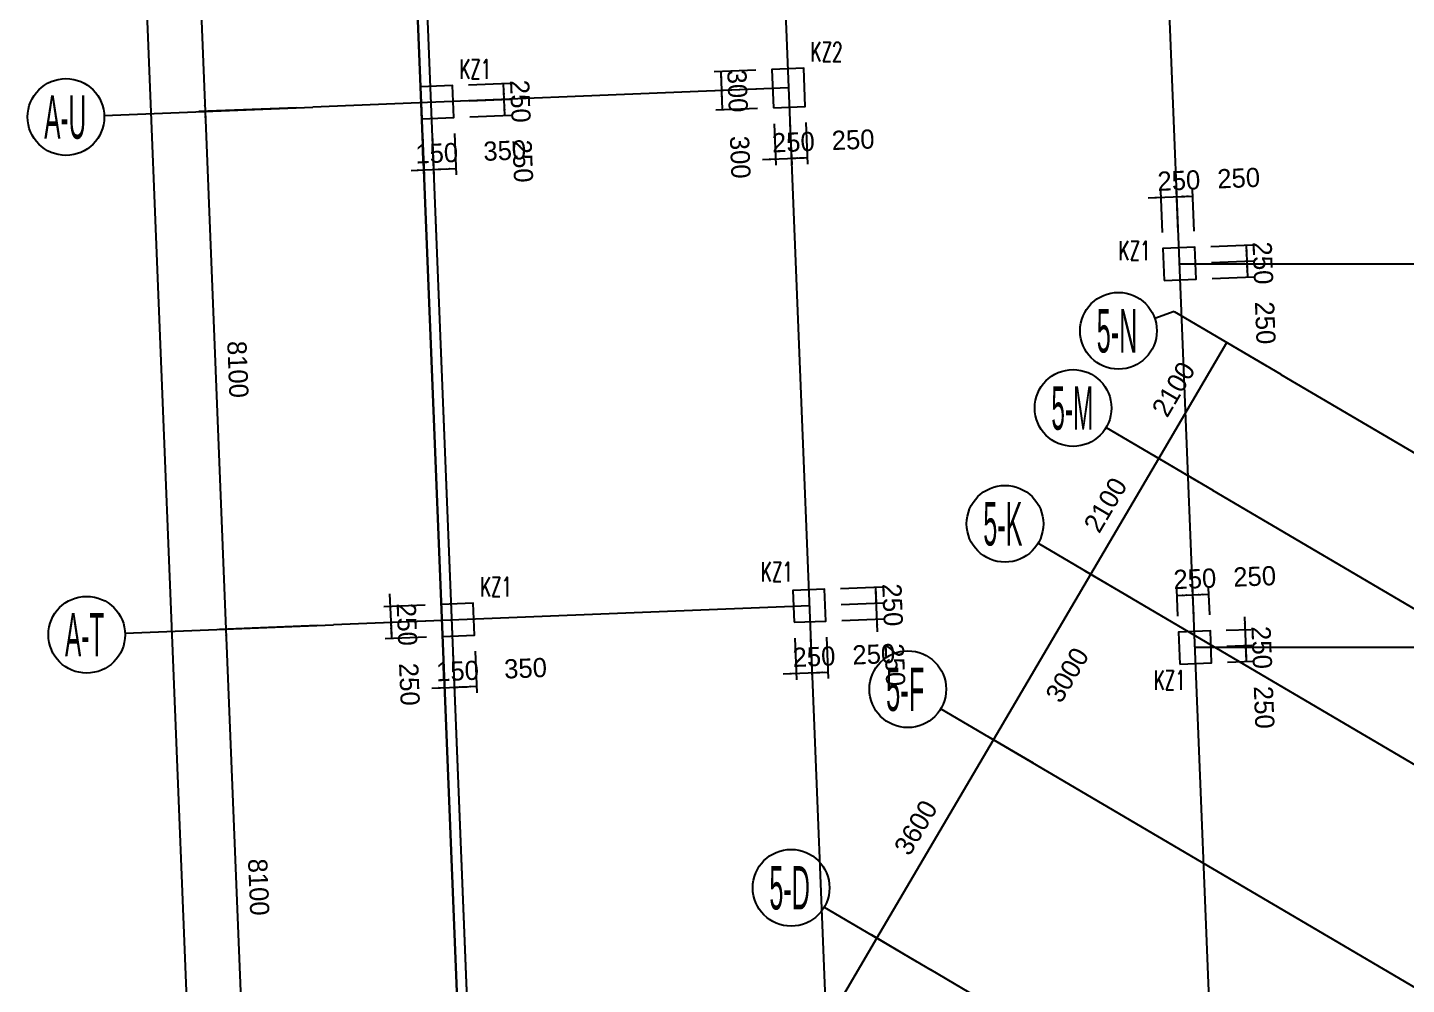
# Model space of a CAD drawing. Extents: x 19107 to 699106, y -67310 to 245688.
# Drawn here: x 471364 to 492926, y 185323 to 200280 of the extents above; entities that cross this region are included whole.
import ezdxf

# ---------------------------------------------------------------- set-up
doc = ezdxf.new("R2010")
doc.units = 0
doc.header["$LTSCALE"] = 100
doc.header["$MEASUREMENT"] = 0
for name, color, linetype in [('DIM', 3, 'Continuous'), ('DOTE', 253, 'Continuous'), ('L-AXIS', 3, 'Continuous'), ('Q-dote', 253, 'Continuous')]:
    doc.layers.add(name, color=color, linetype=linetype)
doc.layers.add('Select Column Frame Position', color=7, linetype='Continuous', lineweight=0)
doc.styles.get("Standard").update_dxf_attribs({"font": 'standard'})
doc.styles.add('汉字', font='汉字')
doc.dimstyles.get("Standard").update_dxf_attribs({"dimtxt": 300, "dimasz": 100, "dimexe": 100, "dimexo": 250, "dimgap": 100, "dimtad": 0, "dimtoh": 1, "dimdec": 0, "dimdsep": 46, "dimcen": 0.09, "dimclrt": 7, "dimadec": 0, "dimazin": 0, "dimtfac": 1, "dimtdec": 4, "dimtofl": 0, "dimtmove": 0, "dimatfit": 3, "dimfxl": 1, "dimtolj": 1, "dimtzin": 0, "dimarcsym": 0})

# ---------------------------------------------------------------- blocks, each defined once
blk = doc.blocks.new('*D2053')
at = {"layer": 'L-AXIS', "color": 0, "linetype": 'ByBlock', "lineweight": -2}
for p, q in [((474241, 232201), (471867, 232105)), ((478441, 70839), (471967, 232109)), ((480715, 70931), (478341, 70835))]:
    blk.add_line(p, q, dxfattribs=at)
for points in [[(471967, 232109), (471988, 232010), (471954, 232009)], [(478441, 70839), (478420, 70939), (478453, 70940)]]:
    blk.add_solid(points, dxfattribs=at)
at = {"layer": 'L-AXIS', "color": 7, "linetype": 'Continuous', "lineweight": -2, "insert": (475554, 151488), "char_height": 300, "width": 1111.67, "attachment_point": 5, "rotation": 272.2988, "style": '汉字'}
blk.add_mtext('161400', dxfattribs=at)
blk = doc.blocks.new('*D724')
at = {"layer": 'L-AXIS', "color": 0, "linetype": 'ByBlock', "lineweight": -2}
for p, q in [((484645, 186045), (486470, 189148)), ((487096, 188780), (486383, 189199)), ((485271, 185676), (484558, 186096))]:
    blk.add_line(p, q, dxfattribs=at)
for points in [[(486470, 189148), (486433, 189054), (486405, 189071)], [(484645, 186045), (484681, 186139), (484710, 186123)]]:
    blk.add_solid(points, dxfattribs=at)
at = {"layer": 'L-AXIS', "color": 7, "linetype": 'Continuous', "lineweight": -2, "insert": (485255, 187774), "char_height": 300, "width": 775, "attachment_point": 5, "rotation": 59.5454, "style": '汉字'}
blk.add_mtext('3600', dxfattribs=at)
blk = doc.blocks.new('*D2385')
at = {"layer": 'L-AXIS', "color": 0, "linetype": 'ByBlock', "lineweight": -2}
for p, q in [((475248, 207121), (473715, 207059)), ((473815, 207063), (474140, 198970)), ((475573, 199028), (474040, 198966))]:
    blk.add_line(p, q, dxfattribs=at)
for points in [[(473815, 207063), (473836, 206964), (473802, 206963)], [(474140, 198970), (474119, 199069), (474153, 199071)]]:
    blk.add_solid(points, dxfattribs=at)
at = {"layer": 'L-AXIS', "color": 7, "linetype": 'Continuous', "lineweight": -2, "insert": (474327, 203031), "char_height": 300, "width": 775, "attachment_point": 5, "rotation": 272.2988, "style": '汉字'}
blk.add_mtext('8100', dxfattribs=at)
blk = doc.blocks.new('*D69')
at = {"layer": 'L-AXIS', "color": 0, "linetype": 'ByBlock', "lineweight": -2}
for p, q in [((475898, 190934), (474365, 190872)), ((474465, 190876), (474790, 182783)), ((476223, 182841), (474690, 182779))]:
    blk.add_line(p, q, dxfattribs=at)
for points in [[(474465, 190876), (474486, 190777), (474452, 190776)], [(474790, 182783), (474769, 182882), (474802, 182884)]]:
    blk.add_solid(points, dxfattribs=at)
at = {"layer": 'L-AXIS', "color": 7, "linetype": 'Continuous', "lineweight": -2, "insert": (474977, 186844), "char_height": 300, "width": 775, "attachment_point": 5, "rotation": 272.2988, "style": '汉字'}
blk.add_mtext('8100', dxfattribs=at)
blk = doc.blocks.new('*D397')
at = {"layer": 'L-AXIS', "color": 0, "linetype": 'ByBlock', "lineweight": -2}
for p, q in [((475573, 199028), (474040, 198966)), ((474140, 198970), (474465, 190876)), ((475898, 190934), (474365, 190872))]:
    blk.add_line(p, q, dxfattribs=at)
for points in [[(474140, 198970), (474161, 198871), (474127, 198869)], [(474465, 190876), (474444, 190976), (474478, 190977)]]:
    blk.add_solid(points, dxfattribs=at)
at = {"layer": 'L-AXIS', "color": 7, "linetype": 'Continuous', "lineweight": -2, "insert": (474652, 194937), "char_height": 300, "width": 775, "attachment_point": 5, "rotation": 272.2988, "style": '汉字'}
blk.add_mtext('8100', dxfattribs=at)
blk = doc.blocks.new('_AXISO')
blk.add_circle((0, 0), 0.5)
blk = doc.blocks.new('*D3917')
at = {"layer": 'L-AXIS', "color": 0, "linetype": 'ByBlock', "lineweight": -2}
for p, q in [((486470, 189148), (487990, 191735)), ((488617, 191366), (487904, 191785)), ((487096, 188780), (486383, 189199))]:
    blk.add_line(p, q, dxfattribs=at)
for points in [[(487990, 191735), (487954, 191640), (487925, 191657)], [(486470, 189148), (486506, 189243), (486535, 189226)]]:
    blk.add_solid(points, dxfattribs=at)
at = {"layer": 'L-AXIS', "color": 7, "linetype": 'Continuous', "lineweight": -2, "insert": (487623, 190160), "char_height": 300, "width": 780, "attachment_point": 5, "rotation": 59.5454, "style": '汉字'}
blk.add_mtext('3000', dxfattribs=at)
blk = doc.blocks.new('*D4256')
at = {"layer": 'L-AXIS', "color": 0, "linetype": 'ByBlock', "lineweight": -2}
for p, q in [((485272, 185677), (484559, 186096)), ((482212, 181907), (484645, 186045)), ((482839, 181539), (482126, 181958))]:
    blk.add_line(p, q, dxfattribs=at)
for points in [[(484645, 186045), (484609, 185951), (484580, 185967)], [(482212, 181907), (482248, 182002), (482277, 181985)]]:
    blk.add_solid(points, dxfattribs=at)
at = {"layer": 'L-AXIS', "color": 7, "linetype": 'Continuous', "lineweight": -2, "insert": (483127, 184154), "char_height": 300, "width": 790, "attachment_point": 5, "rotation": 59.5454, "style": '汉字'}
blk.add_mtext('4800', dxfattribs=at)
blk = doc.blocks.new('*D2917')
at = {"layer": 'L-AXIS', "color": 0, "linetype": 'ByBlock', "lineweight": -2}
for p, q in [((489055, 193545), (490119, 195355)), ((490746, 194987), (490033, 195406)), ((489681, 193176), (488968, 193596))]:
    blk.add_line(p, q, dxfattribs=at)
for points in [[(490119, 195355), (490083, 195260), (490054, 195277)], [(489055, 193545), (489091, 193639), (489120, 193623)]]:
    blk.add_solid(points, dxfattribs=at)
at = {"layer": 'L-AXIS', "color": 7, "linetype": 'Continuous', "lineweight": -2, "insert": (489285, 194627), "char_height": 300, "width": 775, "attachment_point": 5, "rotation": 59.5454, "style": '汉字'}
blk.add_mtext('2100', dxfattribs=at)
blk = doc.blocks.new('*D622')
at = {"layer": 'L-AXIS', "color": 0, "linetype": 'ByBlock', "lineweight": -2}
for p, q in [((487990, 191735), (489055, 193545)), ((489681, 193176), (488968, 193596)), ((488617, 191366), (487904, 191785))]:
    blk.add_line(p, q, dxfattribs=at)
for points in [[(489055, 193545), (489018, 193450), (488990, 193467)], [(487990, 191735), (488026, 191829), (488055, 191812)]]:
    blk.add_solid(points, dxfattribs=at)
at = {"layer": 'L-AXIS', "color": 7, "linetype": 'Continuous', "lineweight": -2, "insert": (488221, 192817), "char_height": 300, "width": 775, "attachment_point": 5, "rotation": 59.5454, "style": '汉字'}
blk.add_mtext('2100', dxfattribs=at)
blk = doc.blocks.new('*D2586')
at = {"layer": 'DIM', "color": 0, "linetype": 'ByBlock', "lineweight": -2}
for p, q in [((489869, 196858), (490519, 196884)), ((490419, 196880), (490429, 196630)), ((489879, 196608), (490529, 196634))]:
    blk.add_line(p, q, dxfattribs=at)
for points in [[(490419, 196880), (490439, 196781), (490406, 196779)], [(490429, 196630), (490408, 196729), (490441, 196731)]]:
    blk.add_solid(points, dxfattribs=at)
at = {"layer": 'DIM', "color": 7, "linetype": 'Continuous', "lineweight": -2, "insert": (490680, 196600), "char_height": 300, "width": 566.67, "attachment_point": 5, "rotation": 272.2988, "style": '汉字'}
blk.add_mtext('250', dxfattribs=at)
blk = doc.blocks.new('*D2943')
at = {"layer": 'DIM', "color": 0, "linetype": 'ByBlock', "lineweight": -2}
for p, q in [((489879, 196608), (490529, 196634)), ((490429, 196630), (490439, 196380)), ((489889, 196358), (490539, 196384))]:
    blk.add_line(p, q, dxfattribs=at)
for points in [[(490429, 196630), (490449, 196531), (490416, 196529)], [(490439, 196380), (490418, 196479), (490451, 196481)]]:
    blk.add_solid(points, dxfattribs=at)
at = {"layer": 'DIM', "color": 7, "linetype": 'Continuous', "lineweight": -2, "insert": (490718, 195664), "char_height": 300, "width": 566.67, "attachment_point": 5, "rotation": 272.2988, "style": '汉字'}
blk.add_mtext('250', dxfattribs=at)
blk = doc.blocks.new('*D633')
at = {"layer": 'DIM', "color": 0, "linetype": 'ByBlock', "lineweight": -2}
for p, q in [((489110, 197078), (489084, 197727)), ((489359, 197088), (489333, 197737)), ((488888, 197619), (489537, 197645))]:
    blk.add_line(p, q, dxfattribs=at)
for points in [[(489088, 197627), (488988, 197606), (488987, 197640)], [(489337, 197637), (489437, 197658), (489438, 197624)]]:
    blk.add_solid(points, dxfattribs=at)
at = {"layer": 'DIM', "color": 7, "linetype": 'Continuous', "lineweight": -2, "insert": (489368, 197888), "char_height": 300, "width": 566.67, "attachment_point": 5, "rotation": 2.2988, "style": '汉字'}
blk.add_mtext('250', dxfattribs=at)
blk = doc.blocks.new('*D1001')
at = {"layer": 'DIM', "color": 0, "linetype": 'ByBlock', "lineweight": -2}
for p, q in [((489359, 197088), (489333, 197737)), ((489609, 197098), (489583, 197747)), ((489337, 197637), (489587, 197647))]:
    blk.add_line(p, q, dxfattribs=at)
for points in [[(489337, 197637), (489437, 197658), (489438, 197624)], [(489587, 197647), (489488, 197626), (489487, 197660)]]:
    blk.add_solid(points, dxfattribs=at)
at = {"layer": 'DIM', "color": 7, "linetype": 'Continuous', "lineweight": -2, "insert": (490303, 197926), "char_height": 300, "width": 566.67, "attachment_point": 5, "rotation": 2.2988, "style": '汉字'}
blk.add_mtext('250', dxfattribs=at)
blk = doc.blocks.new('*D1143')
at = {"layer": 'DIM', "color": 0, "linetype": 'ByBlock', "lineweight": -2}
for p, q in [((477026, 191430), (477053, 190780)), ((477584, 191252), (476935, 191226)), ((477594, 191002), (476945, 190976))]:
    blk.add_line(p, q, dxfattribs=at)
for points in [[(477035, 191230), (477014, 191329), (477047, 191330)], [(477045, 190980), (477065, 190881), (477032, 190879)]]:
    blk.add_solid(points, dxfattribs=at)
at = {"layer": 'DIM', "color": 7, "linetype": 'Continuous', "lineweight": -2, "insert": (477296, 190950), "char_height": 300, "width": 566.67, "attachment_point": 5, "rotation": 272.2988, "style": '汉字'}
blk.add_mtext('250', dxfattribs=at)
blk = doc.blocks.new('*D1503')
at = {"layer": 'DIM', "color": 0, "linetype": 'ByBlock', "lineweight": -2}
for p, q in [((477594, 191002), (476945, 190976)), ((477045, 190980), (477055, 190730)), ((477604, 190752), (476955, 190726))]:
    blk.add_line(p, q, dxfattribs=at)
for points in [[(477045, 190980), (477065, 190881), (477032, 190879)], [(477055, 190730), (477034, 190829), (477067, 190831)]]:
    blk.add_solid(points, dxfattribs=at)
at = {"layer": 'DIM', "color": 7, "linetype": 'Continuous', "lineweight": -2, "insert": (477334, 190014), "char_height": 300, "width": 566.67, "attachment_point": 5, "rotation": 272.2988, "style": '汉字'}
blk.add_mtext('250', dxfattribs=at)
blk = doc.blocks.new('*D925')
at = {"layer": 'DIM', "color": 0, "linetype": 'ByBlock', "lineweight": -2}
for p, q in [((477864, 190513), (477890, 189863)), ((478014, 190519), (478040, 189869)), ((477686, 189955), (478236, 189977))]:
    blk.add_line(p, q, dxfattribs=at)
for points in [[(477886, 189963), (477787, 189942), (477785, 189976)], [(478036, 189969), (478135, 189990), (478136, 189956)]]:
    blk.add_solid(points, dxfattribs=at)
at = {"layer": 'DIM', "color": 7, "linetype": 'Continuous', "lineweight": -2, "insert": (478087, 190221), "char_height": 300, "width": 476.67, "attachment_point": 5, "rotation": 2.2988, "style": '汉字'}
blk.add_mtext('150', dxfattribs=at)
blk = doc.blocks.new('*D1292')
at = {"layer": 'DIM', "color": 0, "linetype": 'ByBlock', "lineweight": -2}
for p, q in [((478014, 190519), (478040, 189869)), ((478364, 190533), (478390, 189883)), ((478036, 189969), (478386, 189983))]:
    blk.add_line(p, q, dxfattribs=at)
for points in [[(478036, 189969), (478135, 189990), (478136, 189956)], [(478386, 189983), (478286, 189962), (478285, 189996)]]:
    blk.add_solid(points, dxfattribs=at)
at = {"layer": 'DIM', "color": 7, "linetype": 'Continuous', "lineweight": -2, "insert": (479151, 190264), "char_height": 300, "width": 566.67, "attachment_point": 5, "rotation": 2.2988, "style": '汉字'}
blk.add_mtext('350', dxfattribs=at)
blk = doc.blocks.new('*D4254')
at = {"layer": 'DIM', "color": 0, "linetype": 'ByBlock', "lineweight": -2}
for p, q in [((483360, 190733), (483386, 190084)), ((483609, 190743), (483635, 190094)), ((483182, 190176), (483831, 190202))]:
    blk.add_line(p, q, dxfattribs=at)
for points in [[(483382, 190184), (483282, 190163), (483281, 190196)], [(483631, 190194), (483731, 190214), (483732, 190181)]]:
    blk.add_solid(points, dxfattribs=at)
at = {"layer": 'DIM', "color": 7, "linetype": 'Continuous', "lineweight": -2, "insert": (483662, 190445), "char_height": 300, "width": 566.67, "attachment_point": 5, "rotation": 2.2988, "style": '汉字'}
blk.add_mtext('250', dxfattribs=at)
blk = doc.blocks.new('*D4627')
at = {"layer": 'DIM', "color": 0, "linetype": 'ByBlock', "lineweight": -2}
for p, q in [((483609, 190743), (483635, 190094)), ((483859, 190753), (483885, 190104)), ((483631, 190194), (483881, 190204))]:
    blk.add_line(p, q, dxfattribs=at)
for points in [[(483631, 190194), (483731, 190214), (483732, 190181)], [(483881, 190204), (483782, 190183), (483781, 190216)]]:
    blk.add_solid(points, dxfattribs=at)
at = {"layer": 'DIM', "color": 7, "linetype": 'Continuous', "lineweight": -2, "insert": (484597, 190483), "char_height": 300, "width": 566.67, "attachment_point": 5, "rotation": 2.2988, "style": '汉字'}
blk.add_mtext('250', dxfattribs=at)
blk = doc.blocks.new('*D4954')
at = {"layer": 'DIM', "color": 0, "linetype": 'ByBlock', "lineweight": -2}
for p, q in [((484656, 190835), (484630, 191485)), ((484089, 191263), (484738, 191289)), ((484099, 191013), (484748, 191039))]:
    blk.add_line(p, q, dxfattribs=at)
for points in [[(484638, 191285), (484618, 191384), (484651, 191385)], [(484648, 191035), (484669, 190936), (484636, 190934)]]:
    blk.add_solid(points, dxfattribs=at)
at = {"layer": 'DIM', "color": 7, "linetype": 'Continuous', "lineweight": -2, "insert": (484927, 190319), "char_height": 300, "width": 566.67, "attachment_point": 5, "rotation": 272.2988, "style": '汉字'}
blk.add_mtext('250', dxfattribs=at)
blk = doc.blocks.new('*D3')
at = {"layer": 'DIM', "color": 0, "linetype": 'ByBlock', "lineweight": -2}
for p, q in [((484079, 191513), (484728, 191539)), ((484638, 191285), (484628, 191535)), ((484089, 191263), (484738, 191289))]:
    blk.add_line(p, q, dxfattribs=at)
for points in [[(484628, 191535), (484649, 191435), (484616, 191434)], [(484638, 191285), (484618, 191384), (484651, 191385)]]:
    blk.add_solid(points, dxfattribs=at)
at = {"layer": 'DIM', "color": 7, "linetype": 'Continuous', "lineweight": -2, "insert": (484890, 191255), "char_height": 300, "width": 566.67, "attachment_point": 5, "rotation": 272.2988, "style": '汉字'}
blk.add_mtext('250', dxfattribs=at)
blk = doc.blocks.new('*D2964')
at = {"layer": 'DIM', "color": 0, "linetype": 'ByBlock', "lineweight": -2}
for p, q in [((477539, 198606), (477565, 197957)), ((477689, 198612), (477715, 197963)), ((477361, 198048), (477911, 198070))]:
    blk.add_line(p, q, dxfattribs=at)
for points in [[(477561, 198056), (477462, 198036), (477461, 198069)], [(477711, 198062), (477810, 198083), (477812, 198050)]]:
    blk.add_solid(points, dxfattribs=at)
at = {"layer": 'DIM', "color": 7, "linetype": 'Continuous', "lineweight": -2, "insert": (477762, 198315), "char_height": 300, "width": 476.67, "attachment_point": 5, "rotation": 2.2988, "style": '汉字'}
blk.add_mtext('150', dxfattribs=at)
blk = doc.blocks.new('*D3324')
at = {"layer": 'DIM', "color": 0, "linetype": 'ByBlock', "lineweight": -2}
for p, q in [((477689, 198612), (477715, 197963)), ((478039, 198626), (478065, 197977)), ((477711, 198062), (478061, 198077))]:
    blk.add_line(p, q, dxfattribs=at)
for points in [[(477711, 198062), (477810, 198083), (477812, 198050)], [(478061, 198077), (477961, 198056), (477960, 198089)]]:
    blk.add_solid(points, dxfattribs=at)
at = {"layer": 'DIM', "color": 7, "linetype": 'Continuous', "lineweight": -2, "insert": (478826, 198357), "char_height": 300, "width": 566.67, "attachment_point": 5, "rotation": 2.2988, "style": '汉字'}
blk.add_mtext('350', dxfattribs=at)
blk = doc.blocks.new('*D3650')
at = {"layer": 'DIM', "color": 0, "linetype": 'ByBlock', "lineweight": -2}
for p, q in [((478268, 199136), (478918, 199162)), ((478828, 198908), (478818, 199158)), ((478278, 198886), (478928, 198912))]:
    blk.add_line(p, q, dxfattribs=at)
for points in [[(478818, 199158), (478839, 199059), (478805, 199057)], [(478828, 198908), (478807, 199007), (478841, 199009)]]:
    blk.add_solid(points, dxfattribs=at)
at = {"layer": 'DIM', "color": 7, "linetype": 'Continuous', "lineweight": -2, "insert": (479107, 198192), "char_height": 300, "width": 566.67, "attachment_point": 5, "rotation": 272.2988, "style": '汉字'}
blk.add_mtext('250', dxfattribs=at)
blk = doc.blocks.new('*D4018')
at = {"layer": 'DIM', "color": 0, "linetype": 'ByBlock', "lineweight": -2}
for p, q in [((478258, 199385), (478908, 199412)), ((478818, 199158), (478808, 199408)), ((478268, 199136), (478918, 199162))]:
    blk.add_line(p, q, dxfattribs=at)
for points in [[(478808, 199408), (478829, 199308), (478795, 199307)], [(478818, 199158), (478797, 199257), (478831, 199258)]]:
    blk.add_solid(points, dxfattribs=at)
at = {"layer": 'DIM', "color": 7, "linetype": 'Continuous', "lineweight": -2, "insert": (479069, 199128), "char_height": 300, "width": 566.67, "attachment_point": 5, "rotation": 272.2988, "style": '汉字'}
blk.add_mtext('250', dxfattribs=at)
blk = doc.blocks.new('*D1706')
at = {"layer": 'DIM', "color": 0, "linetype": 'ByBlock', "lineweight": -2}
for p, q in [((482753, 199616), (482103, 199590)), ((482203, 199594), (482215, 199294)), ((482765, 199316), (482115, 199290))]:
    blk.add_line(p, q, dxfattribs=at)
for points in [[(482203, 199594), (482224, 199495), (482191, 199493)], [(482215, 199294), (482195, 199393), (482228, 199395)]]:
    blk.add_solid(points, dxfattribs=at)
at = {"layer": 'DIM', "color": 7, "linetype": 'Continuous', "lineweight": -2, "insert": (482466, 199289), "char_height": 300, "width": 566.67, "attachment_point": 5, "rotation": 272.2988, "style": '汉字'}
blk.add_mtext('300', dxfattribs=at)
blk = doc.blocks.new('*D2066')
at = {"layer": 'DIM', "color": 0, "linetype": 'ByBlock', "lineweight": -2}
for p, q in [((482765, 199316), (482115, 199290)), ((482215, 199294), (482227, 198994)), ((482777, 199016), (482127, 198990))]:
    blk.add_line(p, q, dxfattribs=at)
for points in [[(482215, 199294), (482236, 199195), (482203, 199194)], [(482227, 198994), (482207, 199094), (482240, 199095)]]:
    blk.add_solid(points, dxfattribs=at)
at = {"layer": 'DIM', "color": 7, "linetype": 'Continuous', "lineweight": -2, "insert": (482507, 198254), "char_height": 300, "width": 566.67, "attachment_point": 5, "rotation": 272.2988, "style": '汉字'}
blk.add_mtext('300', dxfattribs=at)
blk = doc.blocks.new('*D2383')
at = {"layer": 'DIM', "color": 0, "linetype": 'ByBlock', "lineweight": -2}
for p, q in [((483037, 198777), (483063, 198127)), ((483286, 198787), (483313, 198137)), ((482859, 198219), (483508, 198245))]:
    blk.add_line(p, q, dxfattribs=at)
for points in [[(483059, 198227), (482959, 198206), (482958, 198240)], [(483308, 198237), (483408, 198258), (483409, 198225)]]:
    blk.add_solid(points, dxfattribs=at)
at = {"layer": 'DIM', "color": 7, "linetype": 'Continuous', "lineweight": -2, "insert": (483339, 198489), "char_height": 300, "width": 566.67, "attachment_point": 5, "rotation": 2.2988, "style": '汉字'}
blk.add_mtext('250', dxfattribs=at)
blk = doc.blocks.new('*D2733')
at = {"layer": 'DIM', "color": 0, "linetype": 'ByBlock', "lineweight": -2}
for p, q in [((483286, 198787), (483313, 198137)), ((483536, 198797), (483562, 198147)), ((483308, 198237), (483558, 198247))]:
    blk.add_line(p, q, dxfattribs=at)
for points in [[(483308, 198237), (483408, 198258), (483409, 198225)], [(483558, 198247), (483459, 198227), (483458, 198260)]]:
    blk.add_solid(points, dxfattribs=at)
at = {"layer": 'DIM', "color": 7, "linetype": 'Continuous', "lineweight": -2, "insert": (484274, 198526), "char_height": 300, "width": 566.67, "attachment_point": 5, "rotation": 2.2988, "style": '汉字'}
blk.add_mtext('250', dxfattribs=at)
blk = doc.blocks.new('*D1261')
at = {"layer": 'DIM', "color": 0, "linetype": 'ByBlock', "lineweight": -2}
for p, q in [((489351, 191078), (489334, 191501)), ((489600, 191088), (489583, 191511)), ((489338, 191401), (489587, 191411))]:
    blk.add_line(p, q, dxfattribs=at)
for points in [[(489338, 191401), (489437, 191422), (489438, 191388)], [(489587, 191411), (489488, 191390), (489487, 191424)]]:
    blk.add_solid(points, dxfattribs=at)
at = {"layer": 'DIM', "color": 7, "linetype": 'Continuous', "lineweight": -2, "insert": (489618, 191662), "char_height": 300, "width": 566.67, "attachment_point": 5, "rotation": 2.2988, "style": '汉字'}
blk.add_mtext('250', dxfattribs=at)
blk = doc.blocks.new('*D767')
at = {"layer": 'DIM', "color": 0, "linetype": 'ByBlock', "lineweight": -2}
for p, q in [((489600, 191088), (489583, 191511)), ((489850, 191098), (489833, 191521)), ((489587, 191411), (489837, 191421))]:
    blk.add_line(p, q, dxfattribs=at)
for points in [[(489587, 191411), (489687, 191432), (489688, 191398)], [(489837, 191421), (489738, 191400), (489737, 191434)]]:
    blk.add_solid(points, dxfattribs=at)
at = {"layer": 'DIM', "color": 7, "linetype": 'Continuous', "lineweight": -2, "insert": (490553, 191700), "char_height": 300, "width": 566.67, "attachment_point": 5, "rotation": 2.2988, "style": '汉字'}
blk.add_mtext('250', dxfattribs=at)
blk = doc.blocks.new('*D4276')
at = {"layer": 'DIM', "color": 0, "linetype": 'ByBlock', "lineweight": -2}
for p, q in [((490393, 191069), (490419, 190420)), ((490110, 190858), (490501, 190873)), ((490120, 190608), (490511, 190624))]:
    blk.add_line(p, q, dxfattribs=at)
for points in [[(490401, 190869), (490381, 190969), (490414, 190970)], [(490411, 190620), (490432, 190520), (490399, 190519)]]:
    blk.add_solid(points, dxfattribs=at)
at = {"layer": 'DIM', "color": 7, "linetype": 'Continuous', "lineweight": -2, "insert": (490663, 190589), "char_height": 300, "width": 566.67, "attachment_point": 5, "rotation": 272.2988, "style": '汉字'}
blk.add_mtext('250', dxfattribs=at)
blk = doc.blocks.new('*D1100')
at = {"layer": 'DIM', "color": 0, "linetype": 'ByBlock', "lineweight": -2}
for p, q in [((490120, 190608), (490511, 190624)), ((490411, 190620), (490421, 190370)), ((490130, 190358), (490521, 190374))]:
    blk.add_line(p, q, dxfattribs=at)
for points in [[(490411, 190620), (490432, 190520), (490399, 190519)], [(490421, 190370), (490401, 190469), (490434, 190470)]]:
    blk.add_solid(points, dxfattribs=at)
at = {"layer": 'DIM', "color": 7, "linetype": 'Continuous', "lineweight": -2, "insert": (490700, 189654), "char_height": 300, "width": 566.67, "attachment_point": 5, "rotation": 272.2988, "style": '汉字'}
blk.add_mtext('250', dxfattribs=at)
blk = doc.blocks.new('1')
at = {"layer": 'DOTE'}
blk.add_line((458698, 592855), (587451, 458371), dxfattribs=at)
blk = doc.blocks.new('后浇带现场')
at = {"layer": 'Q-dote'}
blk.add_line((659263, 761135), (666731, 575100), dxfattribs=at)
at = {"color": 1, "lineweight": 30, "rotation": 318.5460777723208}
blk.add_blockref('1', (-77006, 620463), dxfattribs=at)

msp = doc.modelspace()

# ---------------------------------------------------------------- linework, layer by layer
at = {"color": 6, "lineweight": 30}
msp.add_lwpolyline([(476181.3, 232428.8), (494258.1, 233154.4), (494258.1, 231537.9), (540808.1, 231537.9), (540808.1, 232387.9), (590208.1, 232387.9), (590208.1, 232187.9), (593108.1, 232187.9), (593108.1, 230737.9), (608058.1, 230737.9), (608058.1, 231687.9), (648158.1, 231687.9), (648158.1, 230737.9), (657058.1, 230737.9), (657158.1, 196187.9), (658248.2, 196187.9), (663075.9, 83077.9), (659946, 47787.8), (654318.1, 48286.9), (653832.2, 42808.4), (496133.5, 56794.9), (482757.4, 68610.1), (476181.3, 232428.8)], dxfattribs=at)
at = {"layer": 'DOTE'}
for p, q in [((495323.3, 48523.1), (487855.3, 234558.3)), ((481860.1, 234317.6), (489328.1, 48282.5)), ((476264.6, 234093), (483732.6, 48057.9)), ((483264.4, 199336.3), (475822.9, 199037.5)), ((489379.5, 196587.9), (534043.3, 196587.9)), ((490960.9, 194859.3), (536912.8, 167840.5)), ((489896.5, 193049), (523813.7, 173106.4)), ((483589.3, 191242.8), (476147.8, 190944.1)), ((488832.1, 191238.8), (497664.2, 186045.6)), ((534043.3, 190587.9), (489620.4, 190587.9)), ((487311.5, 188652.7), (528297.4, 164553.8)), ((522507.5, 163782.3), (485487, 185549.6))]:
    msp.add_line(p, q, dxfattribs=at)
at = {"layer": 'L-AXIS'}
for p, q in [((472563.8, 198906.7), (475822.9, 199037.5)), ((489295.1, 195839.5), (488990.6, 195735)), ((489295.1, 195839.5), (490961.2, 194859.9)), ((488230.7, 194029.3), (489896.8, 193049.6)), ((487166.3, 192219), (488832.4, 191239.4)), ((472888.7, 190813.2), (476147.8, 190944.1)), ((485645.7, 189632.9), (487311.8, 188653.3)), ((483821, 186529.6), (485487.2, 185550))]:
    msp.add_line(p, q, dxfattribs=at)
at = {"layer": 'Select Column Frame Position', "color": 7, "linetype": 'Continuous', "lineweight": -3}
for points in [[(483026.6, 199026.5), (483526.2, 199046.5), (483502.1, 199646), (483002.5, 199626), (483026.6, 199026.5)], [(477529, 198855.8), (478028.6, 198875.9), (478008.6, 199375.5), (477509, 199355.4), (477529, 198855.8)], [(489139.8, 196328.1), (489639.4, 196348.2), (489619.3, 196847.8), (489119.7, 196827.7), (489139.8, 196328.1)], [(483349.5, 190982.9), (483849.1, 191003), (483829, 191502.6), (483329.4, 191482.5), (483349.5, 190982.9)], [(477853.9, 190762.3), (478353.5, 190782.4), (478333.5, 191282), (477833.9, 191261.9), (477853.9, 190762.3)], [(489380.6, 190328.1), (489880.2, 190348.2), (489860.2, 190847.8), (489360.6, 190827.7), (489380.6, 190328.1)]]:
    msp.add_lwpolyline(points, dxfattribs=at)

# ---------------------------------------------------------------- block references
at = {"color": 3, "lineweight": 30}
msp.add_blockref('后浇带现场', (-182998.7, -527042.1), dxfattribs=at)
at = {"layer": 'L-AXIS'}
ref = msp.add_blockref('_AXISO', (471964.2, 198882.6), dxfattribs=dict(at, xscale=1199.999999999997, yscale=1200, rotation=359.999645787379))
ref.add_attrib('A', 'A-U', (471624.8, 198543.2), dxfattribs={"height": 678.82, "style": '汉字', "width": 0.419355})
ref = msp.add_blockref('_AXISO', (488423.1, 195540.2), dxfattribs=dict(at, xscale=1199.999999999997, yscale=1200, rotation=359.999645787379))
ref.add_attrib('A', '5-N', (488083.7, 195200.8), dxfattribs={"height": 678.82, "style": '汉字', "width": 0.433333})
ref = msp.add_blockref('_AXISO', (487713.5, 194333.4), dxfattribs=dict(at, xscale=1199.999999999997, yscale=1200, rotation=359.999645787379))
ref.add_attrib('A', '5-M', (487374.1, 193994), dxfattribs={"height": 678.82, "style": '汉字', "width": 0.419355})
ref = msp.add_blockref('_AXISO', (486649.1, 192523.1), dxfattribs=dict(at, xscale=1199.999999999997, yscale=1200, rotation=359.999645787379))
ref.add_attrib('A', '5-K', (486309.7, 192183.7), dxfattribs={"height": 678.82, "style": '汉字', "width": 0.433333})
ref = msp.add_blockref('_AXISO', (472289.1, 190789.2), dxfattribs=dict(at, xscale=1199.999999999997, yscale=1200, rotation=359.999645787379))
ref.add_attrib('A', 'A-T', (471949.7, 190449.7), dxfattribs={"height": 678.82, "style": '汉字', "width": 0.419355})
ref = msp.add_blockref('_AXISO', (485128.5, 189937), dxfattribs=dict(at, xscale=1199.999999999997, yscale=1200, rotation=359.999645787379))
ref.add_attrib('A', '5-F', (484789.1, 189597.6), dxfattribs={"height": 678.82, "style": '汉字', "width": 0.440678})
ref = msp.add_blockref('_AXISO', (483303.8, 186833.7), dxfattribs=dict(at, xscale=1199.999999999997, yscale=1200, rotation=359.999645787379))
ref.add_attrib('A', '5-D', (482964.4, 186494.3), dxfattribs={"height": 678.82, "style": '汉字', "width": 0.433333})

# ---------------------------------------------------------------- texts
at = {"color": 200, "linetype": 'Continuous', "lineweight": -3, "width": 0.7}
for s, p in [('KZ2', (483608.2, 199752.1)), ('KZ1', (478114.6, 199481.5)), ('KZ1', (488423.8, 196643.1)), ('KZ1', (482830.2, 191623.2)), ('KZ1', (478439.5, 191388.1)), ('KZ1', (488974.3, 189928))]:
    msp.add_text(s, height=300, dxfattribs=at).set_placement(p)

# ---------------------------------------------------------------- dimensions: what is measured, and where the dimension line sits
at = {"layer": 'DIM', "color": 200}
for p1, p2, distance, picture, middle in [((483002.5, 199626), (483014.6, 199326.2), -800, '*D1706', (482444.2, 199821.8)), ((478018.6, 199125.7), (478008.6, 199375.5), -800, '*D4018', (479049, 199635.5)), ((483014.6, 199326.2), (483026.6, 199026.5), -800, '*D2066', (482485.8, 198786.5)), ((478028.6, 198875.9), (478018.6, 199125.7), -800, '*D3650', (479086.5, 198700.1)), ((483026.6, 199026.5), (483276.4, 199036.5), -800, '*D2383', (482830.8, 198468.2)), ((483276.4, 199036.5), (483526.2, 199046.5), -800, '*D2733', (483766.2, 198505.7)), ((477529, 198855.8), (477678.9, 198861.8), -800, '*D2964', (477349.3, 198298.2)), ((477678.9, 198861.8), (478028.6, 198875.9), -800, '*D3324', (478268.6, 198335.1)), ((489119.7, 196827.7), (489369.5, 196837.7), 800, '*D633', (488859.7, 197868.1)), ((489369.5, 196837.7), (489619.3, 196847.8), 800, '*D1001', (489795.1, 197905.7)), ((489619.3, 196847.8), (489629.3, 196598), 800, '*D2586', (490659.7, 197107.8)), ((489629.3, 196598), (489639.4, 196348.2), 800, '*D2943', (490697.3, 196172.4)), ((483839.1, 191252.8), (483829, 191502.6), -800, '*D3', (484869.4, 191762.6)), ((489360.6, 190827.7), (489610.4, 190837.7), 573.6, '*D1261', (489109.6, 191641.9)), ((483849.1, 191003), (483839.1, 191252.8), -800, '*D4954', (484907, 190827.2)), ((477833.9, 191261.9), (477843.9, 191012.1), -800, '*D1143', (477275.6, 191457.8)), ((489860.2, 190847.8), (489870.2, 190598), 541.5, '*D4276', (490642.2, 191097.4)), ((477843.9, 191012.1), (477853.9, 190762.3), -800, '*D1503', (477313.1, 190522.4)), ((483349.5, 190982.9), (483599.3, 190993), -800, '*D4254', (483153.7, 190424.6)), ((483599.3, 190993), (483849.1, 191003), -800, '*D4627', (484089.1, 190462.2)), ((477853.9, 190762.3), (478003.8, 190768.4), -800, '*D925', (477674.2, 190204.7)), ((478003.8, 190768.4), (478353.5, 190782.4), -800, '*D1292', (478593.5, 190241.6))]:
    dim = msp.add_aligned_dim(p1=p1, p2=p2, distance=distance, dimstyle='Standard', dxfattribs=at)
    dim.commit()
    dim.dimension.update_dxf_attribs({"geometry": picture, "text_midpoint": middle})
for base, p1, p2, angle, picture, middle in [((489837.1, 191420.9), (489610.4, 190837.7), (489860.2, 190847.8), 182.29877, '*D767', (490045, 191679.5)), ((490421.3, 190369.9), (489870.2, 190598), (489880.2, 190348.2), 92.29877, '*D1100', (490679.8, 190162))]:
    dim = msp.add_linear_dim(base=base, p1=p1, p2=p2, angle=angle, dimstyle='Standard', dxfattribs=at)
    dim.commit()
    dim.dimension.update_dxf_attribs({"geometry": picture, "text_midpoint": middle})
at = {"layer": 'L-AXIS'}
for base, p1, p2, angle, picture, middle in [((471967, 232109.5), (480965.1, 70940.7), (474491.3, 232210.8), 92.29877, '*D2053', (475553.6, 151488.5)), ((474140, 198970), (475498.1, 207131), (475822.9, 199037.5), 92.29877, '*D2385', (474327.3, 203030.8)), ((474464.9, 190876.5), (475822.9, 199037.5), (476147.8, 190944.1), 92.29877, '*D397', (474652.2, 194937.3)), ((490118.9, 195355.1), (489896.8, 193049.6), (490961.2, 194859.9), 59.54537, '*D2917', (489285, 194627.4)), ((489054.6, 193544.9), (488832.4, 191239.4), (489896.8, 193049.6), 59.54537, '*D622', (488220.6, 192817.1)), ((487990.2, 191734.6), (487311.8, 188653.3), (488832.4, 191239.4), 59.54537, '*D3917', (487623.4, 190160)), ((474789.8, 182783), (476147.8, 190944.1), (476472.7, 182850.6), 92.29877, '*D69', (474977.1, 186843.8)), ((486469.6, 189148.5), (485487, 185549.6), (487311.8, 188653.3), 59.54537, '*D724', (485255.4, 187774.1)), ((484644.9, 186045.2), (483054.3, 181412.2), (485487.2, 185550), 59.54537, '*D4256', (483126.7, 184153.7))]:
    dim = msp.add_linear_dim(base=base, p1=p1, p2=p2, angle=angle, dimstyle='Standard', dxfattribs=at)
    dim.commit()
    dim.dimension.update_dxf_attribs({"geometry": picture, "text_midpoint": middle})

doc.saveas('drawing.dxf')
